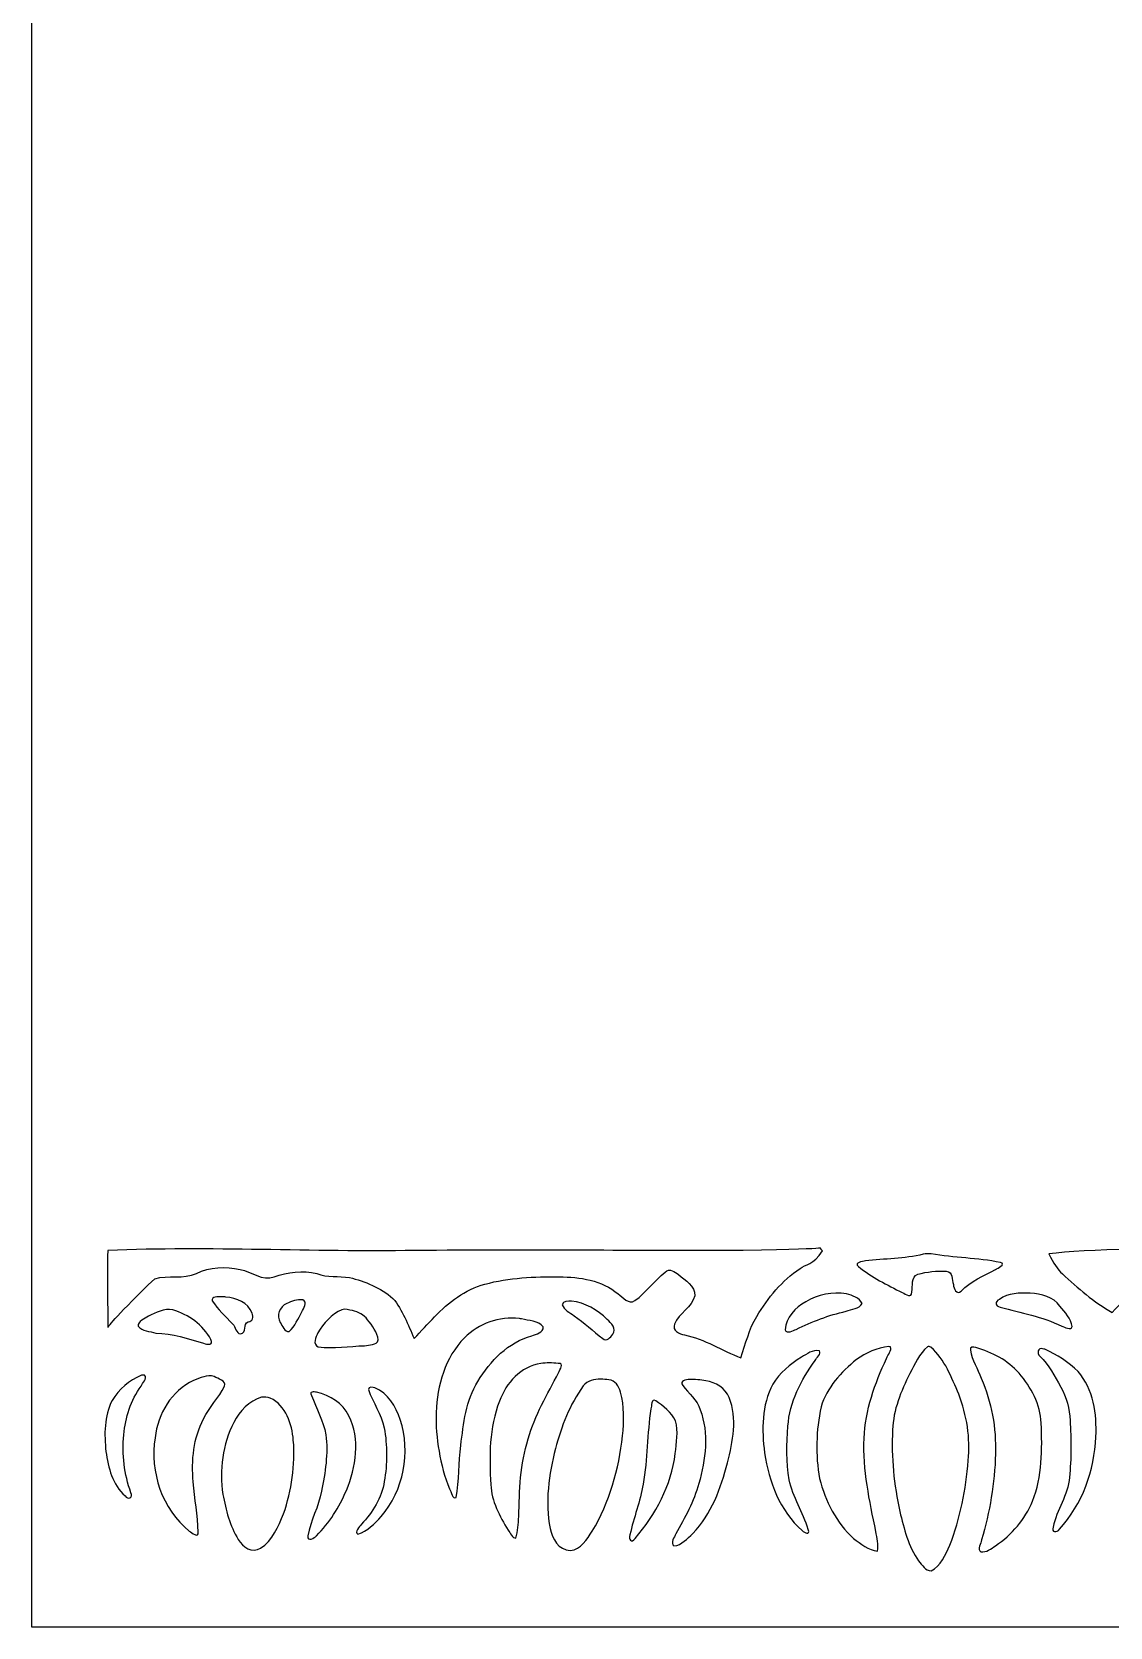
# Model space of a CAD drawing. Header units: centimetres. Extents: x -14.3 to 11, y -12.4 to 14.4.
# Drawn here: x -14.27 to -6.84, y -12.44 to -1.44 of the extents above; entities that cross this region are included whole.
import ezdxf

# ---------------------------------------------------------------- set-up
doc = ezdxf.new("R2010")
doc.units = ezdxf.units.CM
doc.header["$MEASUREMENT"] = 0
doc.layers.add('Layer 1', color=7, linetype='Continuous')

msp = doc.modelspace()

# ---------------------------------------------------------------- linework, layer by layer
at = {"layer": 'Layer 1', "color": 12}
for points, knots in [([(0.61029, -12.44203), (0.61029, -5.09979), (0.61029, 2.2424), (0.61029, 9.58461), (0.61029, 9.58461), (-4.35065, 9.5845), (-9.31161, 9.5845), (-14.2726, 9.5845), (-14.2726, 9.5845), (-14.2726, 2.24229), (-14.2726, -5.09979), (-14.2726, -12.44203), (-14.2726, -12.44203), (-9.31161, -12.44203), (-4.35065, -12.44203), (0.61029, -12.44203)], [0, 0, 0, 0, 0.2, 0.2, 0.2, 0.2, 0.4, 0.4, 0.4, 0.4, 0.6, 0.6, 0.6, 0.6, 1, 1, 1, 1]), ([(-8.97559, -9.96894), (-9.10021, -10.05229), (-9.19837, -10.17135), (-9.27378, -10.29967), (-9.27378, -10.29967), (-9.32908, -10.38725), (-9.34998, -10.48938), (-9.38384, -10.58569), (-9.38384, -10.58569), (-9.51428, -10.53568), (-9.63361, -10.45498), (-9.77278, -10.42747), (-9.77278, -10.42747), (-9.80929, -10.4227), (-9.85904, -10.39625), (-9.84104, -10.35233), (-9.84104, -10.35233), (-9.80982, -10.27665), (-9.72119, -10.23803), (-9.70161, -10.15733), (-9.70161, -10.15733), (-9.69923, -10.08933), (-9.76828, -10.05123), (-9.81326, -10.01128), (-9.81326, -10.01128), (-9.83919, -9.9917), (-9.87518, -9.96498), (-9.90534, -9.99382), (-9.90534, -9.99382), (-9.97995, -10.05388), (-10.0371, -10.13404), (-10.11436, -10.19093), (-10.11436, -10.19093), (-10.1596, -10.22136), (-10.19638, -10.16659), (-10.23104, -10.14489), (-10.23104, -10.14489), (-10.34269, -10.04938), (-10.4943, -10.02742), (-10.63638, -10.02715), (-10.63638, -10.02715), (-10.8081, -10.02583), (-10.98299, -10.03059), (-11.14914, -10.07795), (-11.14914, -10.07795), (-11.28514, -10.11447), (-11.4005, -10.20151), (-11.49601, -10.30258), (-11.49601, -10.30258), (-11.54337, -10.3518), (-11.58994, -10.40207), (-11.63704, -10.45154), (-11.63704, -10.45154), (-11.67963, -10.35682), (-11.71535, -10.25496), (-11.78335, -10.17532), (-11.78335, -10.17532), (-11.86775, -10.10177), (-11.97517, -10.05732), (-12.08312, -10.03139), (-12.08312, -10.03139), (-12.15747, -10.01974), (-12.23579, -10.03244), (-12.30802, -10.00466), (-12.30802, -10.00466), (-12.40512, -9.97926), (-12.50804, -9.99673), (-12.60225, -10.02715), (-12.60225, -10.02715), (-12.68559, -10.05705), (-12.75809, -9.99117), (-12.83667, -9.97609), (-12.83667, -9.97609), (-12.93695, -9.9536), (-13.04596, -9.95598), (-13.1383, -10.00493), (-13.1383, -10.00493), (-13.22984, -10.04329), (-13.33118, -10.01339), (-13.42537, -10.03959), (-13.42537, -10.03959), (-13.67831, -10.28009), (-13.74631, -10.37217), (-13.74922, -10.37455), (-13.74922, -10.37455), (-13.74922, -10.10997), (-13.75636, -10.05811), (-13.74922, -9.84538), (-13.74922, -9.84538), (-13.04543, -9.81469), (-12.33686, -9.85729), (-11.63254, -9.84538), (-11.63254, -9.84538), (-10.81127, -9.83824), (-10.33714, -9.84644), (-9.51587, -9.84538), (-9.51587, -9.84538), (-8.65783, -9.84194), (-8.87717, -9.81046), (-8.82108, -9.8475), (-8.82108, -9.8475), (-8.88458, -9.94725), (-8.93802, -9.93825), (-8.97559, -9.96894), (-8.97559, -9.96894), (-8.97559, -9.96894), (-8.97559, -9.96894), (-8.97559, -9.96894)], [0, 0, 0, 0, 0.03571429, 0.03571429, 0.03571429, 0.03571429, 0.07142857, 0.07142857, 0.07142857, 0.07142857, 0.10714286, 0.10714286, 0.10714286, 0.10714286, 0.14285714, 0.14285714, 0.14285714, 0.14285714, 0.17857143, 0.17857143, 0.17857143, 0.17857143, 0.21428571, 0.21428571, 0.21428571, 0.21428571, 0.25, 0.25, 0.25, 0.25, 0.28571429, 0.28571429, 0.28571429, 0.28571429, 0.32142857, 0.32142857, 0.32142857, 0.32142857, 0.35714286, 0.35714286, 0.35714286, 0.35714286, 0.39285714, 0.39285714, 0.39285714, 0.39285714, 0.42857143, 0.42857143, 0.42857143, 0.42857143, 0.46428571, 0.46428571, 0.46428571, 0.46428571, 0.5, 0.5, 0.5, 0.5, 0.53571429, 0.53571429, 0.53571429, 0.53571429, 0.57142857, 0.57142857, 0.57142857, 0.57142857, 0.60714286, 0.60714286, 0.60714286, 0.60714286, 0.64285714, 0.64285714, 0.64285714, 0.64285714, 0.67857143, 0.67857143, 0.67857143, 0.67857143, 0.71428571, 0.71428571, 0.71428571, 0.71428571, 0.75, 0.75, 0.75, 0.75, 0.78571429, 0.78571429, 0.78571429, 0.78571429, 0.82142857, 0.82142857, 0.82142857, 0.82142857, 0.85714286, 0.85714286, 0.85714286, 0.85714286, 0.89285714, 0.89285714, 0.89285714, 0.89285714, 0.92857143, 0.92857143, 0.92857143, 0.92857143, 1, 1, 1, 1]), ([(-7.59314, -9.9282), (-7.55504, -9.94037), (-7.61219, -9.96789), (-7.62781, -9.97609), (-7.62781, -9.97609), (-7.71009, -10.02107), (-7.80031, -10.05573), (-7.86514, -10.12611), (-7.86514, -10.12611), (-7.89609, -10.15257), (-7.91752, -10.10626), (-7.91832, -10.0798), (-7.91832, -10.0798), (-7.92917, -10.047), (-7.92096, -9.99143), (-7.96779, -9.98747), (-7.96779, -9.98747), (-8.03315, -9.98508), (-8.10035, -9.99143), (-8.16359, -10.00863), (-8.16359, -10.00863), (-8.21359, -10.02715), (-8.19613, -10.08986), (-8.20618, -10.13113), (-8.20618, -10.13113), (-8.2038, -10.17902), (-8.24825, -10.14595), (-8.27074, -10.1351), (-8.27074, -10.1351), (-8.37552, -10.08298), (-8.48188, -10.02953), (-8.57343, -9.95598), (-8.57343, -9.95598), (-8.60623, -9.92688), (-8.54538, -9.92158), (-8.52554, -9.91656), (-8.52554, -9.91656), (-8.39245, -9.90148), (-8.25698, -9.90359), (-8.12628, -9.87052), (-8.12628, -9.87052), (-8.10882, -9.86682), (-8.09083, -9.86787), (-8.07283, -9.86787), (-8.07283, -9.86787), (-7.91435, -9.89724), (-7.7511, -9.89486), (-7.59314, -9.9282), (-7.59314, -9.9282), (-7.59314, -9.9282), (-7.59314, -9.9282), (-7.59314, -9.9282)], [0, 0, 0, 0, 0.07142857, 0.07142857, 0.07142857, 0.07142857, 0.14285714, 0.14285714, 0.14285714, 0.14285714, 0.21428571, 0.21428571, 0.21428571, 0.21428571, 0.28571429, 0.28571429, 0.28571429, 0.28571429, 0.35714286, 0.35714286, 0.35714286, 0.35714286, 0.42857143, 0.42857143, 0.42857143, 0.42857143, 0.5, 0.5, 0.5, 0.5, 0.57142857, 0.57142857, 0.57142857, 0.57142857, 0.64285714, 0.64285714, 0.64285714, 0.64285714, 0.71428571, 0.71428571, 0.71428571, 0.71428571, 0.78571429, 0.78571429, 0.78571429, 0.78571429, 0.85714286, 0.85714286, 0.85714286, 0.85714286, 1, 1, 1, 1]), ([(-4.48876, -9.84538), (-3.79873, -9.84327), (-3.06213, -9.8438), (-2.3721, -9.84538), (-2.3721, -9.84538), (-2.21123, -9.83268), (-1.97998, -9.85094), (-1.81435, -9.84565), (-1.81435, -9.84565), (-1.87283, -9.94037), (-1.91066, -9.91947), (-1.94717, -9.94884), (-1.94717, -9.94884), (-2.07179, -10.03218), (-2.16916, -10.15124), (-2.24483, -10.27957), (-2.24483, -10.27957), (-2.29986, -10.36714), (-2.32103, -10.46901), (-2.35463, -10.56558), (-2.35463, -10.56558), (-2.48375, -10.5161), (-2.60175, -10.43673), (-2.73881, -10.40868), (-2.73881, -10.40868), (-2.77611, -10.40365), (-2.83168, -10.37825), (-2.8121, -10.33222), (-2.8121, -10.33222), (-2.78088, -10.25655), (-2.69224, -10.21792), (-2.6724, -10.13722), (-2.6724, -10.13722), (-2.67002, -10.0724), (-2.73457, -10.0343), (-2.7777, -9.9962), (-2.7777, -9.9962), (-2.80548, -9.97503), (-2.84385, -9.94302), (-2.87692, -9.97371), (-2.87692, -9.97371), (-2.95074, -10.0343), (-3.00842, -10.11394), (-3.08541, -10.17082), (-3.08541, -10.17082), (-3.13066, -10.20125), (-3.16717, -10.14648), (-3.20209, -10.12478), (-3.20209, -10.12478), (-3.31242, -10.03086), (-3.46191, -10.00731), (-3.60241, -10.00704), (-3.60241, -10.00704), (-3.77571, -10.00546), (-3.95219, -10.01022), (-4.11993, -10.05758), (-4.11993, -10.05758), (-4.25805, -10.09436), (-4.37367, -10.18405), (-4.47077, -10.28565), (-4.47077, -10.28565), (-4.51683, -10.3338), (-4.56234, -10.38275), (-4.60812, -10.43144), (-4.60812, -10.43144), (-4.65098, -10.3383), (-4.68537, -10.23829), (-4.75126, -10.15839), (-4.75126, -10.15839), (-4.8346, -10.08351), (-4.94228, -10.03879), (-5.04997, -10.01207), (-5.04997, -10.01207), (-5.12564, -9.99858), (-5.20528, -10.01313), (-5.27883, -9.98455), (-5.27883, -9.98455), (-5.3762, -9.95915), (-5.47912, -9.97662), (-5.57332, -10.00704), (-5.57332, -10.00704), (-5.65666, -10.03694), (-5.72889, -9.97106), (-5.80747, -9.95572), (-5.80747, -9.95572), (-5.90775, -9.93349), (-6.01676, -9.93587), (-6.10936, -9.98455), (-6.10936, -9.98455), (-6.20091, -10.02318), (-6.30277, -9.99329), (-6.39696, -10.01922), (-6.39696, -10.01922), (-6.56048, -10.05679), (-6.71235, -10.14648), (-6.82347, -10.27242), (-6.82347, -10.27242), (-6.95021, -10.20151), (-7.06001, -10.10415), (-7.1669, -10.00652), (-7.1669, -10.00652), (-7.2013, -9.97318), (-7.23067, -9.93375), (-7.26109, -9.86867), (-7.26109, -9.86867), (-6.7568, -9.80146), (-4.97642, -9.84485), (-4.48876, -9.84538), (-4.48876, -9.84538), (-4.48876, -9.84538), (-4.48876, -9.84538), (-4.48876, -9.84538), (-4.48876, -9.84538), (-4.48876, -9.84538), (-4.48876, -9.84538), (-4.48876, -9.84538)], [0, 0, 0, 0, 0.03333333, 0.03333333, 0.03333333, 0.03333333, 0.06666667, 0.06666667, 0.06666667, 0.06666667, 0.1, 0.1, 0.1, 0.1, 0.13333333, 0.13333333, 0.13333333, 0.13333333, 0.16666667, 0.16666667, 0.16666667, 0.16666667, 0.2, 0.2, 0.2, 0.2, 0.23333333, 0.23333333, 0.23333333, 0.23333333, 0.26666667, 0.26666667, 0.26666667, 0.26666667, 0.3, 0.3, 0.3, 0.3, 0.33333333, 0.33333333, 0.33333333, 0.33333333, 0.36666667, 0.36666667, 0.36666667, 0.36666667, 0.4, 0.4, 0.4, 0.4, 0.43333333, 0.43333333, 0.43333333, 0.43333333, 0.46666667, 0.46666667, 0.46666667, 0.46666667, 0.5, 0.5, 0.5, 0.5, 0.53333333, 0.53333333, 0.53333333, 0.53333333, 0.56666667, 0.56666667, 0.56666667, 0.56666667, 0.6, 0.6, 0.6, 0.6, 0.63333333, 0.63333333, 0.63333333, 0.63333333, 0.66666667, 0.66666667, 0.66666667, 0.66666667, 0.7, 0.7, 0.7, 0.7, 0.73333333, 0.73333333, 0.73333333, 0.73333333, 0.76666667, 0.76666667, 0.76666667, 0.76666667, 0.8, 0.8, 0.8, 0.8, 0.83333333, 0.83333333, 0.83333333, 0.83333333, 0.86666667, 0.86666667, 0.86666667, 0.86666667, 0.9, 0.9, 0.9, 0.9, 0.93333333, 0.93333333, 0.93333333, 0.93333333, 1, 1, 1, 1]), ([(-12.75491, -10.27798), (-12.74274, -10.30153), (-12.74989, -10.33724), (-12.78111, -10.33698), (-12.78111, -10.33698), (-12.81894, -10.35074), (-12.78957, -10.41397), (-12.83323, -10.42059), (-12.83323, -10.42059), (-12.86921, -10.41609), (-12.86419, -10.37111), (-12.88932, -10.3518), (-12.88932, -10.3518), (-12.93536, -10.29835), (-12.99225, -10.25231), (-13.02929, -10.19199), (-13.02929, -10.19199), (-13.03722, -10.16156), (-12.98722, -10.16474), (-12.96685, -10.16421), (-12.96685, -10.16421), (-12.95626, -10.165), (-12.94541, -10.16553), (-12.93457, -10.16632), (-12.93457, -10.16632), (-12.86234, -10.1732), (-12.77926, -10.20204), (-12.75491, -10.27798)], [0, 0, 0, 0, 0.125, 0.125, 0.125, 0.125, 0.25, 0.25, 0.25, 0.25, 0.375, 0.375, 0.375, 0.375, 0.5, 0.5, 0.5, 0.5, 0.625, 0.625, 0.625, 0.625, 0.75, 0.75, 0.75, 0.75, 1, 1, 1, 1]), ([(-12.41068, -10.26872), (-12.43714, -10.31475), (-12.45804, -10.36741), (-12.49826, -10.40339), (-12.49826, -10.40339), (-12.53027, -10.40762), (-12.54429, -10.36423), (-12.56017, -10.34227), (-12.56017, -10.34227), (-12.58742, -10.29491), (-12.56678, -10.23141), (-12.51572, -10.21104), (-12.51572, -10.21104), (-12.48132, -10.1949), (-12.44269, -10.18167), (-12.40459, -10.18564), (-12.40459, -10.18564), (-12.3694, -10.20072), (-12.39957, -10.24517), (-12.41068, -10.26872), (-12.41068, -10.26872), (-12.41068, -10.26872), (-12.41068, -10.26872), (-12.41068, -10.26872)], [0, 0, 0, 0, 0.14285714, 0.14285714, 0.14285714, 0.14285714, 0.28571429, 0.28571429, 0.28571429, 0.28571429, 0.42857143, 0.42857143, 0.42857143, 0.42857143, 0.57142857, 0.57142857, 0.57142857, 0.57142857, 0.71428571, 0.71428571, 0.71428571, 0.71428571, 1, 1, 1, 1]), ([(-10.30539, -10.32005), (-10.28078, -10.34624), (-10.23607, -10.3854), (-10.26755, -10.4227), (-10.26755, -10.4227), (-10.28211, -10.44467), (-10.30989, -10.47642), (-10.33687, -10.45181), (-10.33687, -10.45181), (-10.40355, -10.40207), (-10.46308, -10.34148), (-10.53319, -10.29544), (-10.53319, -10.29544), (-10.56415, -10.27427), (-10.60199, -10.25549), (-10.61707, -10.21898), (-10.61707, -10.21898), (-10.61125, -10.19093), (-10.57447, -10.19437), (-10.55251, -10.1941), (-10.55251, -10.1941), (-10.45832, -10.20442), (-10.37339, -10.25575), (-10.30539, -10.32005), (-10.30539, -10.32005), (-10.30539, -10.32005), (-10.30539, -10.32005), (-10.30539, -10.32005)], [0, 0, 0, 0, 0.125, 0.125, 0.125, 0.125, 0.25, 0.25, 0.25, 0.25, 0.375, 0.375, 0.375, 0.375, 0.5, 0.5, 0.5, 0.5, 0.625, 0.625, 0.625, 0.625, 0.75, 0.75, 0.75, 0.75, 1, 1, 1, 1]), ([(-8.54723, -10.20972), (-8.56655, -10.2494), (-8.62158, -10.24914), (-8.65889, -10.26395), (-8.65889, -10.26395), (-8.77821, -10.292), (-8.89331, -10.33433), (-9.00284, -10.3891), (-9.00284, -10.3891), (-9.02428, -10.39863), (-9.06767, -10.42244), (-9.07931, -10.39148), (-9.07931, -10.39148), (-9.07349, -10.30735), (-9.00761, -10.23882), (-8.93696, -10.19887), (-8.93696, -10.19887), (-8.85309, -10.14965), (-8.75149, -10.12769), (-8.65518, -10.14463), (-8.65518, -10.14463), (-8.61523, -10.15574), (-8.56708, -10.17029), (-8.54723, -10.20972)], [0, 0, 0, 0, 0.14285714, 0.14285714, 0.14285714, 0.14285714, 0.28571429, 0.28571429, 0.28571429, 0.28571429, 0.42857143, 0.42857143, 0.42857143, 0.42857143, 0.57142857, 0.57142857, 0.57142857, 0.57142857, 0.71428571, 0.71428571, 0.71428571, 0.71428571, 1, 1, 1, 1]), ([(-7.18357, -10.22956), (-7.14891, -10.2711), (-7.10737, -10.31555), (-7.0997, -10.37032), (-7.0997, -10.37032), (-7.10896, -10.39995), (-7.15129, -10.37164), (-7.17193, -10.36635), (-7.17193, -10.36635), (-7.30554, -10.3002), (-7.45318, -10.2748), (-7.59553, -10.23538), (-7.59553, -10.23538), (-7.63363, -10.23035), (-7.6331, -10.19649), (-7.60029, -10.1822), (-7.60029, -10.1822), (-7.54129, -10.13695), (-7.45953, -10.13828), (-7.38836, -10.13907), (-7.38836, -10.13907), (-7.31242, -10.1441), (-7.22987, -10.16341), (-7.18357, -10.22956)], [0, 0, 0, 0, 0.14285714, 0.14285714, 0.14285714, 0.14285714, 0.28571429, 0.28571429, 0.28571429, 0.28571429, 0.42857143, 0.42857143, 0.42857143, 0.42857143, 0.57142857, 0.57142857, 0.57142857, 0.57142857, 0.71428571, 0.71428571, 0.71428571, 0.71428571, 1, 1, 1, 1]), ([(-13.03775, -10.46001), (-13.01791, -10.4989), (-13.06448, -10.49573), (-13.08829, -10.48515), (-13.08829, -10.48515), (-13.19571, -10.45075), (-13.30472, -10.41821), (-13.41849, -10.41424), (-13.41849, -10.41424), (-13.45977, -10.40339), (-13.51163, -10.40048), (-13.54099, -10.36688), (-13.54099, -10.36688), (-13.54232, -10.33063), (-13.4939, -10.31793), (-13.46929, -10.29835), (-13.46929, -10.29835), (-13.41717, -10.27533), (-13.36028, -10.24094), (-13.30128, -10.25469), (-13.30128, -10.25469), (-13.19201, -10.28644), (-13.09146, -10.35868), (-13.03775, -10.46001)], [0, 0, 0, 0, 0.14285714, 0.14285714, 0.14285714, 0.14285714, 0.28571429, 0.28571429, 0.28571429, 0.28571429, 0.42857143, 0.42857143, 0.42857143, 0.42857143, 0.57142857, 0.57142857, 0.57142857, 0.57142857, 0.71428571, 0.71428571, 0.71428571, 0.71428571, 1, 1, 1, 1]), ([(-11.95851, -10.32216), (-11.92543, -10.36264), (-11.89104, -10.40974), (-11.88442, -10.46213), (-11.88442, -10.46213), (-11.89421, -10.50049), (-11.94713, -10.4952), (-11.97914, -10.50155), (-11.97914, -10.50155), (-12.08524, -10.50552), (-12.19213, -10.52272), (-12.2977, -10.50922), (-12.2977, -10.50922), (-12.34003, -10.49494), (-12.3149, -10.44017), (-12.30088, -10.41212), (-12.30088, -10.41212), (-12.26092, -10.3473), (-12.20721, -10.28353), (-12.13525, -10.25443), (-12.13525, -10.25443), (-12.11143, -10.2449), (-12.08683, -10.25734), (-12.06275, -10.25919), (-12.06275, -10.25919), (-12.02174, -10.26925), (-11.98443, -10.28803), (-11.95851, -10.32216)], [0, 0, 0, 0, 0.125, 0.125, 0.125, 0.125, 0.25, 0.25, 0.25, 0.25, 0.375, 0.375, 0.375, 0.375, 0.5, 0.5, 0.5, 0.5, 0.625, 0.625, 0.625, 0.625, 0.75, 0.75, 0.75, 0.75, 1, 1, 1, 1]), ([(-10.74645, -10.37164), (-10.74407, -10.41133), (-10.7954, -10.42138), (-10.82503, -10.43355), (-10.82503, -10.43355), (-10.98854, -10.47668), (-11.11237, -10.60685), (-11.1973, -10.74761), (-11.1973, -10.74761), (-11.28064, -10.87938), (-11.29652, -11.03813), (-11.31504, -11.18947), (-11.31504, -11.18947), (-11.32906, -11.30882), (-11.32668, -11.43), (-11.34785, -11.54827), (-11.34785, -11.54827), (-11.37272, -11.56573), (-11.3796, -11.50567), (-11.39373, -11.48953), (-11.39373, -11.48953), (-11.45902, -11.32205), (-11.48913, -11.14078), (-11.48543, -10.9614), (-11.48543, -10.9614), (-11.47829, -10.77566), (-11.42378, -10.58251), (-11.29017, -10.44784), (-11.29017, -10.44784), (-11.19307, -10.34783), (-11.04913, -10.29809), (-10.91102, -10.31502), (-10.91102, -10.31502), (-10.90599, -10.31528), (-10.90097, -10.31555), (-10.89594, -10.31581), (-10.89594, -10.31581), (-10.8454, -10.33037), (-10.78323, -10.32957), (-10.74645, -10.37164), (-10.74645, -10.37164), (-10.74645, -10.37164), (-10.74645, -10.37164), (-10.74645, -10.37164)], [0, 0, 0, 0, 0.08333333, 0.08333333, 0.08333333, 0.08333333, 0.16666667, 0.16666667, 0.16666667, 0.16666667, 0.25, 0.25, 0.25, 0.25, 0.33333333, 0.33333333, 0.33333333, 0.33333333, 0.41666667, 0.41666667, 0.41666667, 0.41666667, 0.5, 0.5, 0.5, 0.5, 0.58333333, 0.58333333, 0.58333333, 0.58333333, 0.66666667, 0.66666667, 0.66666667, 0.66666667, 0.75, 0.75, 0.75, 0.75, 0.83333333, 0.83333333, 0.83333333, 0.83333333, 1, 1, 1, 1]), ([(-8.87214, -10.60474), (-8.96845, -10.73809), (-9.04888, -10.89022), (-9.0592, -11.05744), (-9.0592, -11.05744), (-9.06899, -11.17968), (-9.07005, -11.30406), (-9.05206, -11.4255), (-9.05206, -11.4255), (-9.02586, -11.54615), (-8.9539, -11.65093), (-8.9195, -11.76867), (-8.9195, -11.76867), (-8.90283, -11.81047), (-8.94517, -11.7946), (-8.96131, -11.77555), (-8.96131, -11.77555), (-9.11714, -11.6422), (-9.18858, -11.43847), (-9.22086, -11.24135), (-9.22086, -11.24135), (-9.24097, -11.0831), (-9.2415, -10.91139), (-9.16371, -10.76746), (-9.16371, -10.76746), (-9.1182, -10.68782), (-9.04253, -10.6304), (-8.96686, -10.58119), (-8.96686, -10.58119), (-8.92903, -10.55897), (-8.88854, -10.52748), (-8.84198, -10.53674), (-8.84198, -10.53674), (-8.82743, -10.5587), (-8.86314, -10.5841), (-8.87214, -10.60474), (-8.87214, -10.60474), (-8.87214, -10.60474), (-8.87214, -10.60474), (-8.87214, -10.60474)], [0, 0, 0, 0, 0.09090909, 0.09090909, 0.09090909, 0.09090909, 0.18181818, 0.18181818, 0.18181818, 0.18181818, 0.27272727, 0.27272727, 0.27272727, 0.27272727, 0.36363636, 0.36363636, 0.36363636, 0.36363636, 0.45454545, 0.45454545, 0.45454545, 0.45454545, 0.54545455, 0.54545455, 0.54545455, 0.54545455, 0.63636364, 0.63636364, 0.63636364, 0.63636364, 0.72727273, 0.72727273, 0.72727273, 0.72727273, 0.81818182, 0.81818182, 0.81818182, 0.81818182, 1, 1, 1, 1]), ([(-8.37896, -10.58886), (-8.46204, -10.76164), (-8.52474, -10.94737), (-8.53427, -11.14025), (-8.53427, -11.14025), (-8.543, -11.3575), (-8.49749, -11.57129), (-8.45278, -11.78243), (-8.45278, -11.78243), (-8.44643, -11.8274), (-8.43373, -11.87291), (-8.44113, -11.91816), (-8.44113, -11.91816), (-8.50384, -11.91075), (-8.55729, -11.86815), (-8.6065, -11.83084), (-8.6065, -11.83084), (-8.72662, -11.72369), (-8.80203, -11.57261), (-8.84118, -11.41809), (-8.84118, -11.41809), (-8.87055, -11.25511), (-8.86553, -11.08549), (-8.83113, -10.92356), (-8.83113, -10.92356), (-8.79224, -10.78995), (-8.69249, -10.68332), (-8.58666, -10.59759), (-8.58666, -10.59759), (-8.52183, -10.5497), (-8.44457, -10.51584), (-8.36441, -10.50737), (-8.36441, -10.50737), (-8.36044, -10.50817), (-8.35673, -10.50896), (-8.35276, -10.50975), (-8.35276, -10.50975), (-8.34112, -10.53462), (-8.37261, -10.56293), (-8.37896, -10.58886), (-8.37896, -10.58886), (-8.37896, -10.58886), (-8.37896, -10.58886), (-8.37896, -10.58886)], [0, 0, 0, 0, 0.08333333, 0.08333333, 0.08333333, 0.08333333, 0.16666667, 0.16666667, 0.16666667, 0.16666667, 0.25, 0.25, 0.25, 0.25, 0.33333333, 0.33333333, 0.33333333, 0.33333333, 0.41666667, 0.41666667, 0.41666667, 0.41666667, 0.5, 0.5, 0.5, 0.5, 0.58333333, 0.58333333, 0.58333333, 0.58333333, 0.66666667, 0.66666667, 0.66666667, 0.66666667, 0.75, 0.75, 0.75, 0.75, 0.83333333, 0.83333333, 0.83333333, 0.83333333, 1, 1, 1, 1]), ([(-7.88207, -10.83598), (-7.82624, -10.98124), (-7.80031, -11.1384), (-7.81672, -11.29374), (-7.81672, -11.29374), (-7.83127, -11.49297), (-7.87149, -11.69141), (-7.94319, -11.8782), (-7.94319, -11.8782), (-7.97362, -11.94435), (-8.00351, -12.01923), (-8.07204, -12.05468), (-8.07204, -12.05468), (-8.11146, -12.05468), (-8.13342, -12.01182), (-8.15803, -11.98615), (-8.15803, -11.98615), (-8.22973, -11.88614), (-8.25831, -11.76311), (-8.28768, -11.64537), (-8.28768, -11.64537), (-8.32869, -11.46096), (-8.34774, -11.27125), (-8.33768, -11.08231), (-8.33768, -11.08231), (-8.33345, -10.94446), (-8.28, -10.81508), (-8.21888, -10.69364), (-8.21888, -10.69364), (-8.18528, -10.62855), (-8.15247, -10.5587), (-8.09771, -10.50896), (-8.09771, -10.50896), (-8.08871, -10.50314), (-8.08289, -10.50843), (-8.07442, -10.51187), (-8.07442, -10.51187), (-7.97758, -10.59627), (-7.93102, -10.72089), (-7.88207, -10.83598), (-7.88207, -10.83598), (-7.88207, -10.83598), (-7.88207, -10.83598), (-7.88207, -10.83598)], [0, 0, 0, 0, 0.08333333, 0.08333333, 0.08333333, 0.08333333, 0.16666667, 0.16666667, 0.16666667, 0.16666667, 0.25, 0.25, 0.25, 0.25, 0.33333333, 0.33333333, 0.33333333, 0.33333333, 0.41666667, 0.41666667, 0.41666667, 0.41666667, 0.5, 0.5, 0.5, 0.5, 0.58333333, 0.58333333, 0.58333333, 0.58333333, 0.66666667, 0.66666667, 0.66666667, 0.66666667, 0.75, 0.75, 0.75, 0.75, 0.83333333, 0.83333333, 0.83333333, 0.83333333, 1, 1, 1, 1]), ([(-7.46614, -10.69073), (-7.38439, -10.78783), (-7.31639, -10.90583), (-7.31348, -11.03574), (-7.31348, -11.03574), (-7.30475, -11.21619), (-7.30581, -11.40354), (-7.37328, -11.57367), (-7.37328, -11.57367), (-7.42381, -11.69961), (-7.51589, -11.80544), (-7.62807, -11.88111), (-7.62807, -11.88111), (-7.65744, -11.90122), (-7.69236, -11.92848), (-7.72914, -11.92345), (-7.72914, -11.92345), (-7.7556, -11.90413), (-7.72782, -11.86656), (-7.72385, -11.84063), (-7.72385, -11.84063), (-7.66802, -11.64828), (-7.63336, -11.44852), (-7.62807, -11.24797), (-7.62807, -11.24797), (-7.62384, -11.06961), (-7.654, -10.88969), (-7.72702, -10.72618), (-7.72702, -10.72618), (-7.75031, -10.66136), (-7.79079, -10.6013), (-7.80164, -10.53304), (-7.80164, -10.53304), (-7.80772, -10.50552), (-7.78021, -10.51028), (-7.76301, -10.51346), (-7.76301, -10.51346), (-7.65188, -10.54838), (-7.5434, -10.60156), (-7.46614, -10.69073)], [0, 0, 0, 0, 0.09090909, 0.09090909, 0.09090909, 0.09090909, 0.18181818, 0.18181818, 0.18181818, 0.18181818, 0.27272727, 0.27272727, 0.27272727, 0.27272727, 0.36363636, 0.36363636, 0.36363636, 0.36363636, 0.45454545, 0.45454545, 0.45454545, 0.45454545, 0.54545455, 0.54545455, 0.54545455, 0.54545455, 0.63636364, 0.63636364, 0.63636364, 0.63636364, 0.72727273, 0.72727273, 0.72727273, 0.72727273, 0.81818182, 0.81818182, 0.81818182, 0.81818182, 1, 1, 1, 1]), ([(-7.05895, -10.67935), (-6.95259, -10.80159), (-6.92904, -10.97277), (-6.93539, -11.12967), (-6.93539, -11.12967), (-6.94624, -11.36147), (-7.02879, -11.59457), (-7.18701, -11.76708), (-7.18701, -11.76708), (-7.20474, -11.79274), (-7.24442, -11.79036), (-7.23093, -11.75306), (-7.23093, -11.75306), (-7.20818, -11.63426), (-7.12616, -11.53239), (-7.11875, -11.40936), (-7.11875, -11.40936), (-7.10446, -11.27919), (-7.10631, -11.1474), (-7.11372, -11.01669), (-7.11372, -11.01669), (-7.11663, -10.93573), (-7.14018, -10.85768), (-7.17854, -10.78651), (-7.17854, -10.78651), (-7.21955, -10.71137), (-7.26083, -10.63384), (-7.32301, -10.57378), (-7.32301, -10.57378), (-7.34391, -10.55526), (-7.33623, -10.51266), (-7.30316, -10.52325), (-7.30316, -10.52325), (-7.29761, -10.5243), (-7.29231, -10.52563), (-7.28702, -10.52669), (-7.28702, -10.52669), (-7.20262, -10.56293), (-7.12536, -10.61638), (-7.05895, -10.67935), (-7.05895, -10.67935), (-7.05895, -10.67935), (-7.05895, -10.67935), (-7.05895, -10.67935)], [0, 0, 0, 0, 0.08333333, 0.08333333, 0.08333333, 0.08333333, 0.16666667, 0.16666667, 0.16666667, 0.16666667, 0.25, 0.25, 0.25, 0.25, 0.33333333, 0.33333333, 0.33333333, 0.33333333, 0.41666667, 0.41666667, 0.41666667, 0.41666667, 0.5, 0.5, 0.5, 0.5, 0.58333333, 0.58333333, 0.58333333, 0.58333333, 0.66666667, 0.66666667, 0.66666667, 0.66666667, 0.75, 0.75, 0.75, 0.75, 0.83333333, 0.83333333, 0.83333333, 0.83333333, 1, 1, 1, 1]), ([(-10.6408, -10.68835), (-10.71891, -10.83625), (-10.80476, -10.9823), (-10.85011, -11.14475), (-10.85011, -11.14475), (-10.90546, -11.31755), (-10.91266, -11.50011), (-10.91464, -11.68003), (-10.91464, -11.68003), (-10.92033, -11.72977), (-10.91912, -11.78163), (-10.93557, -11.82899), (-10.93557, -11.82899), (-10.95804, -11.83005), (-10.97433, -11.79169), (-10.98881, -11.77264), (-10.98881, -11.77264), (-11.04691, -11.67686), (-11.10472, -11.57446), (-11.10779, -11.45937), (-11.10779, -11.45937), (-11.12033, -11.26675), (-11.11896, -11.06617), (-11.04868, -10.88334), (-11.04868, -10.88334), (-11.00225, -10.75952), (-10.90155, -10.64337), (-10.76428, -10.62485), (-10.76428, -10.62485), (-10.72451, -10.61744), (-10.68414, -10.62088), (-10.64411, -10.62352), (-10.64411, -10.62352), (-10.59773, -10.62273), (-10.63345, -10.66453), (-10.6408, -10.68835), (-10.6408, -10.68835), (-10.6408, -10.68835), (-10.6408, -10.68835), (-10.6408, -10.68835)], [0, 0, 0, 0, 0.09090909, 0.09090909, 0.09090909, 0.09090909, 0.18181818, 0.18181818, 0.18181818, 0.18181818, 0.27272727, 0.27272727, 0.27272727, 0.27272727, 0.36363636, 0.36363636, 0.36363636, 0.36363636, 0.45454545, 0.45454545, 0.45454545, 0.45454545, 0.54545455, 0.54545455, 0.54545455, 0.54545455, 0.63636364, 0.63636364, 0.63636364, 0.63636364, 0.72727273, 0.72727273, 0.72727273, 0.72727273, 0.81818182, 0.81818182, 0.81818182, 0.81818182, 1, 1, 1, 1]), ([(-13.52009, -10.78095), (-13.59153, -10.87832), (-13.62672, -10.99685), (-13.63863, -11.11591), (-13.63863, -11.11591), (-13.65318, -11.25061), (-13.63519, -11.38767), (-13.59021, -11.51546), (-13.59021, -11.51546), (-13.57375, -11.54933), (-13.61031, -11.56732), (-13.63016, -11.53769), (-13.63016, -11.53769), (-13.71826, -11.46201), (-13.74499, -11.34136), (-13.76192, -11.23183), (-13.76192, -11.23183), (-13.77489, -11.11406), (-13.77436, -10.98759), (-13.71993, -10.8799), (-13.71993, -10.8799), (-13.67302, -10.80344), (-13.60105, -10.73941), (-13.51771, -10.70581), (-13.51771, -10.70581), (-13.50991, -10.70422), (-13.50263, -10.70237), (-13.49522, -10.70581), (-13.49522, -10.70581), (-13.47379, -10.72883), (-13.5102, -10.75873), (-13.52009, -10.78095), (-13.52009, -10.78095), (-13.52009, -10.78095), (-13.52009, -10.78095), (-13.52009, -10.78095)], [0, 0, 0, 0, 0.1, 0.1, 0.1, 0.1, 0.2, 0.2, 0.2, 0.2, 0.3, 0.3, 0.3, 0.3, 0.4, 0.4, 0.4, 0.4, 0.5, 0.5, 0.5, 0.5, 0.6, 0.6, 0.6, 0.6, 0.7, 0.7, 0.7, 0.7, 0.8, 0.8, 0.8, 0.8, 1, 1, 1, 1]), ([(-12.94356, -10.78174), (-12.98378, -10.86085), (-13.05098, -10.92435), (-13.08855, -11.00558), (-13.08855, -11.00558), (-13.15946, -11.13867), (-13.17269, -11.29348), (-13.16052, -11.44138), (-13.16052, -11.44138), (-13.15285, -11.557), (-13.12771, -11.67156), (-13.12586, -11.78745), (-13.12586, -11.78745), (-13.12242, -11.82979), (-13.17137, -11.79274), (-13.18724, -11.78004), (-13.18724, -11.78004), (-13.37536, -11.62923), (-13.46003, -11.37153), (-13.42378, -11.13602), (-13.42378, -11.13602), (-13.40315, -10.97357), (-13.31186, -10.81005), (-13.15735, -10.74206), (-13.15735, -10.74206), (-13.11342, -10.72354), (-13.06368, -10.69867), (-13.01526, -10.71428), (-13.01526, -10.71428), (-12.98828, -10.72962), (-12.93324, -10.74126), (-12.94356, -10.78174), (-12.94356, -10.78174), (-12.94356, -10.78174), (-12.94356, -10.78174), (-12.94356, -10.78174)], [0, 0, 0, 0, 0.1, 0.1, 0.1, 0.1, 0.2, 0.2, 0.2, 0.2, 0.3, 0.3, 0.3, 0.3, 0.4, 0.4, 0.4, 0.4, 0.5, 0.5, 0.5, 0.5, 0.6, 0.6, 0.6, 0.6, 0.7, 0.7, 0.7, 0.7, 0.8, 0.8, 0.8, 0.8, 1, 1, 1, 1]), ([(-10.2149, -10.82143), (-10.18553, -10.91906), (-10.19109, -11.02304), (-10.19929, -11.12332), (-10.19929, -11.12332), (-10.22548, -11.35274), (-10.28846, -11.58161), (-10.40884, -11.78031), (-10.40884, -11.78031), (-10.44588, -11.83534), (-10.48716, -11.90863), (-10.56071, -11.91286), (-10.56071, -11.91286), (-10.64035, -11.91207), (-10.68533, -11.83164), (-10.69856, -11.76205), (-10.69856, -11.76205), (-10.73745, -11.57949), (-10.70597, -11.39005), (-10.66284, -11.21116), (-10.66284, -11.21116), (-10.62077, -11.05876), (-10.56442, -10.90742), (-10.47128, -10.77857), (-10.47128, -10.77857), (-10.44112, -10.74259), (-10.39535, -10.732), (-10.35037, -10.73306), (-10.35037, -10.73306), (-10.33211, -10.73333), (-10.31359, -10.73518), (-10.29533, -10.73597), (-10.29533, -10.73597), (-10.25009, -10.741), (-10.22548, -10.78122), (-10.2149, -10.82143), (-10.2149, -10.82143), (-10.2149, -10.82143), (-10.2149, -10.82143), (-10.2149, -10.82143)], [0, 0, 0, 0, 0.09090909, 0.09090909, 0.09090909, 0.09090909, 0.18181818, 0.18181818, 0.18181818, 0.18181818, 0.27272727, 0.27272727, 0.27272727, 0.27272727, 0.36363636, 0.36363636, 0.36363636, 0.36363636, 0.45454545, 0.45454545, 0.45454545, 0.45454545, 0.54545455, 0.54545455, 0.54545455, 0.54545455, 0.63636364, 0.63636364, 0.63636364, 0.63636364, 0.72727273, 0.72727273, 0.72727273, 0.72727273, 0.81818182, 0.81818182, 0.81818182, 0.81818182, 1, 1, 1, 1]), ([(-9.46481, -10.85927), (-9.40581, -11.0032), (-9.4402, -11.16301), (-9.47566, -11.30829), (-9.47566, -11.30829), (-9.52116, -11.48424), (-9.58731, -11.66283), (-9.71457, -11.79671), (-9.71457, -11.79671), (-9.754, -11.82952), (-9.79157, -11.87794), (-9.84581, -11.88244), (-9.84581, -11.88244), (-9.87015, -11.86101), (-9.84316, -11.82264), (-9.83311, -11.79804), (-9.83311, -11.79804), (-9.76828, -11.68876), (-9.70796, -11.57526), (-9.67409, -11.45196), (-9.67409, -11.45196), (-9.62726, -11.28818), (-9.60345, -11.10665), (-9.66404, -10.94314), (-9.66404, -10.94314), (-9.686, -10.87541), (-9.74394, -10.83122), (-9.78469, -10.77619), (-9.78469, -10.77619), (-9.80956, -10.7455), (-9.76246, -10.7328), (-9.73865, -10.73438), (-9.73865, -10.73438), (-9.70029, -10.73094), (-9.66272, -10.73968), (-9.62488, -10.74364), (-9.62488, -10.74364), (-9.55688, -10.75529), (-9.49179, -10.79365), (-9.46481, -10.85927), (-9.46481, -10.85927), (-9.46481, -10.85927), (-9.46481, -10.85927), (-9.46481, -10.85927)], [0, 0, 0, 0, 0.08333333, 0.08333333, 0.08333333, 0.08333333, 0.16666667, 0.16666667, 0.16666667, 0.16666667, 0.25, 0.25, 0.25, 0.25, 0.33333333, 0.33333333, 0.33333333, 0.33333333, 0.41666667, 0.41666667, 0.41666667, 0.41666667, 0.5, 0.5, 0.5, 0.5, 0.58333333, 0.58333333, 0.58333333, 0.58333333, 0.66666667, 0.66666667, 0.66666667, 0.66666667, 0.75, 0.75, 0.75, 0.75, 0.83333333, 0.83333333, 0.83333333, 0.83333333, 1, 1, 1, 1]), ([(-12.46994, -11.15375), (-12.45486, -11.32496), (-12.48238, -11.49826), (-12.53688, -11.66072), (-12.53688, -11.66072), (-12.57419, -11.74776), (-12.6131, -11.8454), (-12.69618, -11.89778), (-12.69618, -11.89778), (-12.75333, -11.93535), (-12.8208, -11.88958), (-12.84964, -11.83799), (-12.84964, -11.83799), (-12.90758, -11.7438), (-12.93536, -11.63452), (-12.95573, -11.52684), (-12.95573, -11.52684), (-12.98113, -11.35936), (-12.95679, -11.18259), (-12.88086, -11.03045), (-12.88086, -11.03045), (-12.84064, -10.95293), (-12.77529, -10.88043), (-12.68877, -10.85742), (-12.68877, -10.85742), (-12.6684, -10.85371), (-12.64908, -10.85689), (-12.62924, -10.86244), (-12.62924, -10.86244), (-12.52074, -10.91457), (-12.47868, -11.0413), (-12.46994, -11.15375), (-12.46994, -11.15375), (-12.46994, -11.15375), (-12.46994, -11.15375), (-12.46994, -11.15375)], [0, 0, 0, 0, 0.1, 0.1, 0.1, 0.1, 0.2, 0.2, 0.2, 0.2, 0.3, 0.3, 0.3, 0.3, 0.4, 0.4, 0.4, 0.4, 0.5, 0.5, 0.5, 0.5, 0.6, 0.6, 0.6, 0.6, 0.7, 0.7, 0.7, 0.7, 0.8, 0.8, 0.8, 0.8, 1, 1, 1, 1]), ([(-12.08709, -10.98415), (-12.00714, -11.14608), (-12.03772, -11.33898), (-12.10442, -11.49985), (-12.10442, -11.49985), (-12.153, -11.61494), (-12.2215, -11.72342), (-12.30987, -11.81206), (-12.30987, -11.81206), (-12.32495, -11.82899), (-12.37311, -11.85519), (-12.37046, -11.81338), (-12.37046, -11.81338), (-12.35088, -11.70702), (-12.29479, -11.61124), (-12.27548, -11.50435), (-12.27548, -11.50435), (-12.24902, -11.37708), (-12.2297, -11.24532), (-12.24531, -11.11538), (-12.24531, -11.11538), (-12.26357, -11.0204), (-12.31172, -10.93494), (-12.34427, -10.84445), (-12.34427, -10.84445), (-12.36385, -10.81376), (-12.3276, -10.82011), (-12.30908, -10.82196), (-12.30908, -10.82196), (-12.21806, -10.84551), (-12.1289, -10.89657), (-12.08709, -10.98415), (-12.08709, -10.98415), (-12.08709, -10.98415), (-12.08709, -10.98415), (-12.08709, -10.98415)], [0, 0, 0, 0, 0.1, 0.1, 0.1, 0.1, 0.2, 0.2, 0.2, 0.2, 0.3, 0.3, 0.3, 0.3, 0.4, 0.4, 0.4, 0.4, 0.5, 0.5, 0.5, 0.5, 0.6, 0.6, 0.6, 0.6, 0.7, 0.7, 0.7, 0.7, 0.8, 0.8, 0.8, 0.8, 1, 1, 1, 1]), ([(-11.73284, -11.0114), (-11.6582, -11.23633), (-11.71011, -11.49959), (-11.86415, -11.6795), (-11.86415, -11.6795), (-11.90993, -11.72845), (-11.9593, -11.78084), (-12.02465, -11.80174), (-12.02465, -11.80174), (-12.05256, -11.78745), (-12.01235, -11.75041), (-12.00047, -11.73295), (-12.00047, -11.73295), (-11.92332, -11.65066), (-11.86056, -11.55118), (-11.84256, -11.43794), (-11.84256, -11.43794), (-11.82135, -11.31596), (-11.82201, -11.18947), (-11.84283, -11.06749), (-11.84283, -11.06749), (-11.86238, -10.9733), (-11.92078, -10.89393), (-11.95255, -10.80423), (-11.95255, -10.80423), (-11.94927, -10.78227), (-11.92265, -10.78757), (-11.9076, -10.7918), (-11.9076, -10.7918), (-11.81484, -10.82699), (-11.76488, -10.9233), (-11.73284, -11.0114), (-11.73284, -11.0114), (-11.73284, -11.0114), (-11.73284, -11.0114), (-11.73284, -11.0114)], [0, 0, 0, 0, 0.1, 0.1, 0.1, 0.1, 0.2, 0.2, 0.2, 0.2, 0.3, 0.3, 0.3, 0.3, 0.4, 0.4, 0.4, 0.4, 0.5, 0.5, 0.5, 0.5, 0.6, 0.6, 0.6, 0.6, 0.7, 0.7, 0.7, 0.7, 0.8, 0.8, 0.8, 0.8, 1, 1, 1, 1]), ([(-9.83488, -11.01987), (-9.81263, -11.09289), (-9.83062, -11.17095), (-9.83599, -11.24585), (-9.83599, -11.24585), (-9.86435, -11.4636), (-9.97006, -11.6668), (-10.11346, -11.83111), (-10.11346, -11.83111), (-10.1383, -11.8663), (-10.1622, -11.83746), (-10.14868, -11.80491), (-10.14868, -11.80491), (-10.12314, -11.68744), (-10.07663, -11.57473), (-10.05853, -11.4554), (-10.05853, -11.4554), (-10.02533, -11.28421), (-10.03125, -11.10824), (-10.00474, -10.93653), (-10.00474, -10.93653), (-9.99781, -10.91933), (-10.00263, -10.86059), (-9.97051, -10.88096), (-9.97051, -10.88096), (-9.91801, -10.91827), (-9.86428, -10.9614), (-9.83488, -11.01987)], [0, 0, 0, 0, 0.125, 0.125, 0.125, 0.125, 0.25, 0.25, 0.25, 0.25, 0.375, 0.375, 0.375, 0.375, 0.5, 0.5, 0.5, 0.5, 0.625, 0.625, 0.625, 0.625, 0.75, 0.75, 0.75, 0.75, 1, 1, 1, 1])]:
    msp.add_open_spline(points, degree=3, knots=knots, dxfattribs=at)

doc.saveas('drawing.dxf')
